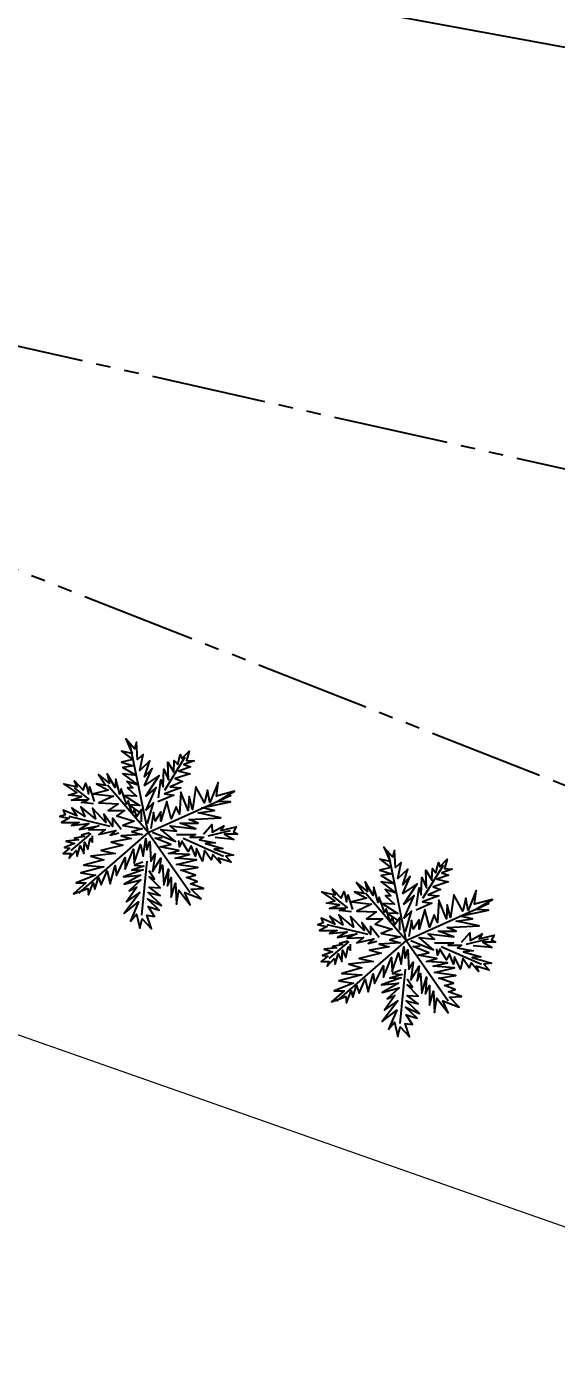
# Model space of a CAD drawing. Header units: inches. Extents: x -1366 to 1207, y -585 to 2554.
# Drawn here: x 400.42 to 405.02, y 2038.33 to 2050 of the extents above; entities that cross this region are included whole.
import ezdxf

# ---------------------------------------------------------------- set-up
doc = ezdxf.new("R2010")
doc.units = ezdxf.units.IN
doc.header["$MEASUREMENT"] = 0
doc.header["$PDSIZE"] = 0.05
doc.linetypes.add('HOTWR', pattern=[1.625, 1, -0.125, 0.125, -0.125, 0.125, -0.125])
doc.layers.get('0').update_dxf_attribs({"linetype": 'CONTINUOUS'})
doc.layers.get('DEFPOINTS').update_dxf_attribs({"linetype": 'CONTINUOUS'})
for name, color, linetype in [('DIM', 7, 'CONTINUOUS'), ('Layout', 6, 'HOTWR'), ('TREE', 114, 'CONTINUOUS')]:
    doc.layers.add(name, color=color, linetype=linetype)
doc.layers.add('Road', color=1, linetype='CONTINUOUS', lineweight=15)
doc.styles.add('style10', font='THSarabun.ttf')
doc.dimstyles.new('C-CC100', dxfattribs={"dimtxt": 0.225, "dimasz": 0.15, "dimexe": 0.25, "dimexo": 0, "dimgap": 0.09, "dimtad": 1, "dimtih": 1, "dimtoh": 1, "dimzin": 0, "dimdsep": 46, "dimtxsty": 'style10', "dimblk1": 'B-2', "dimblk2": 'B-2', "dimsah": 1, "dimcen": 0.09, "dimdle": 0.18, "dimclrd": 1, "dimclre": 7, "dimclrt": 2, "dimadec": 0, "dimazin": 0, "dimtfac": 1, "dimtix": 1, "dimtmove": 2, "dimatfit": 3, "dimldrblk": 'B-2', "dimfxl": 1, "dimtolj": 1, "dimtzin": 0, "dimarcsym": 0})

# ---------------------------------------------------------------- blocks, each defined once
blk = doc.blocks.new('Tree-2')
at = {"layer": 'TREE'}
for p, q in [((0, 0), (-0.202, 0.984)), ((0.184, 0.468), (0.41, 0.834)), ((-0.647, 0.364), (-0.815, 0.493)), ((0, 0), (-0.449, 0.524)), ((0, 0), (0.916, 0.414)), ((-0.421, 0.066), (-0.873, 0.176)), ((0, 0), (-0.772, -0.67)), ((0, 0), (0.463, -0.663)), ((0.661, -0.038), (0.908, 0.021)), ((-0.634, -0.01), (-0.855, -0.198)), ((0.385, -0.063), (0.832, -0.261)), ((-0.014, -0.315), (-0.073, -0.914))]:
    blk.add_line(p, q, dxfattribs=at)
for points in [[(-0.009, 0.099), (0.057, 0.326), (-0.022, 0.247), (0.087, 0.498), (-0.027, 0.402), (0.12, 0.628), (-0.04, 0.519), (0.044, 0.707), (-0.04, 0.615), (0.016, 0.791), (-0.093, 0.686), (-0.055, 0.862), (-0.119, 0.808), (-0.131, 0.996), (-0.152, 0.925), (-0.248, 1.034), (-0.177, 0.874), (-0.294, 0.9), (-0.169, 0.808), (-0.294, 0.778), (-0.164, 0.737), (-0.279, 0.719), (-0.131, 0.628), (-0.279, 0.648), (-0.111, 0.524), (-0.235, 0.564), (-0.169, 0.493), (-0.228, 0.493), (-0.131, 0.402), (-0.266, 0.409), (-0.093, 0.3), (-0.21, 0.305), (-0.106, 0.229)], [(0.113, 0.384), (0.141, 0.582), (0.166, 0.506), (0.171, 0.699), (0.224, 0.582), (0.217, 0.778), (0.283, 0.666), (0.288, 0.796), (0.326, 0.75), (0.354, 0.862), (0.372, 0.816), (0.451, 0.9), (0.423, 0.796), (0.507, 0.791), (0.392, 0.75), (0.468, 0.724), (0.339, 0.679), (0.463, 0.648), (0.296, 0.595), (0.379, 0.564), (0.242, 0.506), (0.359, 0.493), (0.179, 0.427), (0.283, 0.414), (0.108, 0.338)], [(-0.073, 0.117), (-0.073, 0.254), (-0.126, 0.176), (-0.157, 0.254), (-0.177, 0.209), (-0.223, 0.351), (-0.24, 0.313), (-0.299, 0.481), (-0.312, 0.422), (-0.357, 0.59), (-0.365, 0.498), (-0.454, 0.648), (-0.429, 0.544), (-0.55, 0.641), (-0.467, 0.519), (-0.571, 0.539), (-0.441, 0.468), (-0.604, 0.427), (-0.383, 0.402), (-0.545, 0.326), (-0.332, 0.318), (-0.441, 0.242), (-0.261, 0.242), (-0.345, 0.183), (-0.157, 0.125), (-0.279, 0.079), (-0.068, 0.041), (-0.182, 0.008), (-0.068, -0.023), (-0.299, -0.038), (-0.19, -0.068), (-0.408, -0.106), (-0.279, -0.139), (-0.52, -0.198), (-0.365, -0.231), (-0.634, -0.261), (-0.492, -0.302), (-0.713, -0.361), (-0.492, -0.378), (-0.744, -0.444), (-0.583, -0.47), (-0.797, -0.554), (-0.688, -0.554), (-0.827, -0.676), (-0.667, -0.617), (-0.66, -0.688), (-0.609, -0.554), (-0.589, -0.625), (-0.55, -0.495), (-0.52, -0.579), (-0.454, -0.424), (-0.421, -0.566), (-0.365, -0.366), (-0.35, -0.475), (-0.253, -0.277), (-0.253, -0.404), (-0.164, -0.185), (-0.157, -0.34), (-0.085, -0.134), (-0.055, -0.261), (-0.027, -0.068), (-0.014, -0.193), (0.016, -0.101), (0.029, -0.315), (0.075, -0.236), (0.049, -0.432), (0.141, -0.282), (0.12, -0.444), (0.158, -0.361), (0.171, -0.579), (0.224, -0.404), (0.212, -0.587), (0.255, -0.495), (0.255, -0.714), (0.301, -0.559), (0.313, -0.792), (0.339, -0.637), (0.463, -0.798), (0.405, -0.663), (0.585, -0.734), (0.476, -0.625), (0.611, -0.617), (0.468, -0.566), (0.54, -0.541), (0.423, -0.495), (0.522, -0.47), (0.359, -0.416), (0.547, -0.386), (0.313, -0.353), (0.534, -0.302), (0.296, -0.282), (0.456, -0.244), (0.224, -0.231), (0.339, -0.198), (0.133, -0.16), (0.25, -0.134), (0.075, -0.063), (0.153, -0.056)], [(-0.604, 0.318), (-0.738, 0.331), (-0.672, 0.356), (-0.848, 0.356), (-0.738, 0.397), (-0.881, 0.414), (-0.789, 0.44), (-0.932, 0.539), (-0.784, 0.506), (-0.815, 0.569), (-0.718, 0.468), (-0.688, 0.544), (-0.66, 0.427), (-0.647, 0.506), (-0.596, 0.343)], [(0.049, 0.003), (0.301, -0.101), (0.141, 0.033), (0.313, 0.016), (0.242, 0.074), (0.527, 0.041), (0.354, 0.104), (0.552, 0.104), (0.451, 0.145), (0.804, 0.163), (0.552, 0.216), (0.733, 0.242), (0.593, 0.272), (0.908, 0.338), (0.766, 0.343), (0.954, 0.455), (0.753, 0.402), (0.773, 0.552), (0.682, 0.331), (0.656, 0.468), (0.623, 0.326), (0.527, 0.506), (0.489, 0.254), (0.451, 0.397), (0.443, 0.242), (0.359, 0.447), (0.346, 0.201), (0.308, 0.285), (0.255, 0.15), (0.204, 0.343), (0.141, 0.125), (0.141, 0.229), (0.075, 0.125), (0.057, 0.221), (0.029, 0.046)], [(-0.299, 0.033), (-0.395, 0.158), (-0.395, 0.066), (-0.492, 0.201), (-0.467, 0.112), (-0.617, 0.267), (-0.583, 0.15), (-0.744, 0.285), (-0.7, 0.176), (-0.843, 0.272), (-0.789, 0.183), (-0.939, 0.247), (-0.919, 0.196), (-0.977, 0.176), (-0.873, 0.158), (-0.957, 0.112), (-0.764, 0.112), (-0.848, 0.079), (-0.655, 0.099), (-0.759, 0.033), (-0.545, 0.074), (-0.655, 0.028), (-0.474, 0.033), (-0.545, -0.023), (-0.357, 0.021), (-0.421, -0.03), (-0.324, -0.005)], [(0.611, -0.017), (0.702, 0.087), (0.707, 0.003), (0.837, 0.074), (0.804, 0.021), (0.971, 0.061), (0.941, 0.008), (0.987, -0.017), (0.844, -0.017), (0.946, -0.076), (0.74, -0.056)], [(-0.647, -0.005), (-0.738, -0.03), (-0.705, -0.043), (-0.815, -0.063), (-0.772, -0.081), (-0.906, -0.094), (-0.815, -0.122), (-0.926, -0.165), (-0.868, -0.172), (-0.939, -0.231), (-0.855, -0.231), (-0.873, -0.282), (-0.797, -0.198), (-0.784, -0.261), (-0.751, -0.147), (-0.713, -0.231), (-0.705, -0.106), (-0.667, -0.185), (-0.642, -0.068), (-0.617, -0.106), (-0.617, -0.038)], [(0.313, -0.023), (0.522, -0.023), (0.463, -0.051), (0.611, -0.051), (0.565, -0.081), (0.74, -0.114), (0.631, -0.122), (0.824, -0.178), (0.728, -0.185), (0.941, -0.249), (0.857, -0.261), (0.916, -0.327), (0.773, -0.282), (0.799, -0.34), (0.715, -0.244), (0.695, -0.302), (0.623, -0.198), (0.598, -0.315), (0.534, -0.178), (0.522, -0.261), (0.476, -0.147), (0.443, -0.211), (0.372, -0.094), (0.346, -0.16), (0.339, -0.089)], [(-0.06, -0.327), (-0.152, -0.361), (-0.047, -0.373), (-0.182, -0.416), (-0.055, -0.411), (-0.274, -0.488), (-0.085, -0.47), (-0.266, -0.571), (-0.08, -0.521), (-0.21, -0.643), (-0.126, -0.604), (-0.24, -0.767), (-0.093, -0.663), (-0.266, -0.894), (-0.106, -0.767), (-0.195, -0.978), (-0.131, -0.902), (-0.093, -1.057), (-0.068, -0.953), (0.036, -1.064), (-0.014, -0.914), (0.069, -0.927), (-0.002, -0.818), (0.12, -0.856), (-0.009, -0.734), (0.146, -0.805), (-0.002, -0.663), (0.133, -0.696), (0.011, -0.604), (0.133, -0.612), (0.011, -0.488), (0.069, -0.515), (0.011, -0.424)]]:
    blk.add_lwpolyline(points, dxfattribs=at)
blk = doc.blocks.new('B-2')
at = {"layer": 'DIM', "color": 2}
blk.add_line((0, 1), (0, -1), dxfattribs=at)
at = {"layer": 'DIM'}
blk.add_line((-1, 0), (1, 0), dxfattribs=at)
at = {"layer": 'DIM', "color": 2}
blk.add_circle((0, 0), 0.325, dxfattribs=at)
blk = doc.blocks.new('*D794')
at = {"layer": 'DEFPOINTS', "color": 0, "transparency": 16777216}
for p in [(388.823, 2049.799), (407.747, 2049.328), (407.08, 2045.709)]:
    blk.add_point(p, dxfattribs=at)
at = {"layer": 'DIM', "color": 7, "lineweight": -2, "transparency": 16777216}
for p, q in [((388.823, 2049.799), (389.406, 2052.962)), ((407.08, 2045.709), (407.793, 2049.574))]:
    blk.add_line(p, q, dxfattribs=at)
at = {"layer": 'DIM', "color": 1, "lineweight": -2, "transparency": 16777216}
for p, q in [((390.098, 2052.58), (397.686, 2051.182)), ((407.01, 2049.464), (399.422, 2050.862))]:
    blk.add_line(p, q, dxfattribs=at)
at = {"layer": 'DIM', "color": 1, "lineweight": -2, "transparency": 16777216, "xscale": 0.75, "yscale": 0.75, "zscale": 0.75}
for p, rotation in [((389.36, 2052.716), 169.5578455399206), ((407.747, 2049.328), 349.5578455399206)]:
    blk.add_blockref('B-2', p, dxfattribs=dict(at, rotation=rotation))
at = {"layer": 'DIM', "color": 2, "transparency": 16777216, "insert": (398.554, 2051.022), "char_height": 0.5, "attachment_point": 5, "style": 'style10'}
blk.add_mtext('\\A1;18.70', dxfattribs=at)

msp = doc.modelspace()

# ---------------------------------------------------------------- linework, layer by layer
at = {"layer": 'Layout'}
msp.add_lwpolyline([(388.8229, 2049.7993), (409.6034, 2041.631), (417.8187, 2037.7907), (399.3538, 1999.9812), (374.9876, 2007.7898)], close=True, dxfattribs=at)
msp.add_lwpolyline([(388.8229, 2049.7993), (407.0804, 2045.7087), (409.6034, 2041.631)], dxfattribs=at)
at = {"layer": 'Road'}
msp.add_line((388.9038, 2045.2497), (407.8377, 2038.6003), dxfattribs=at)

# ---------------------------------------------------------------- block references
at = {"xscale": 0.7874015748031497, "yscale": 0.7874015748031497, "zscale": 0.7874015748031497}
for p in [(401.4724, 2042.9907), (403.7173, 2042.0505)]:
    msp.add_blockref('Tree-2', p, dxfattribs=at)

# ---------------------------------------------------------------- dimensions: what is measured, and where the dimension line sits
at = {"layer": 'DIM'}
dim = msp.add_linear_dim(base=(407.7473, 2049.3277), p1=(388.8229, 2049.7993), p2=(407.0804, 2045.7087), angle=169.55785, dimstyle='C-CC100', override={"dimtxt": 0.5, "dimasz": 0.75}, dxfattribs=at)
dim.commit()
dim.dimension.update_dxf_attribs({"geometry": '*D794', "text_midpoint": (398.5539, 2051.022)})

doc.saveas('drawing.dxf')
